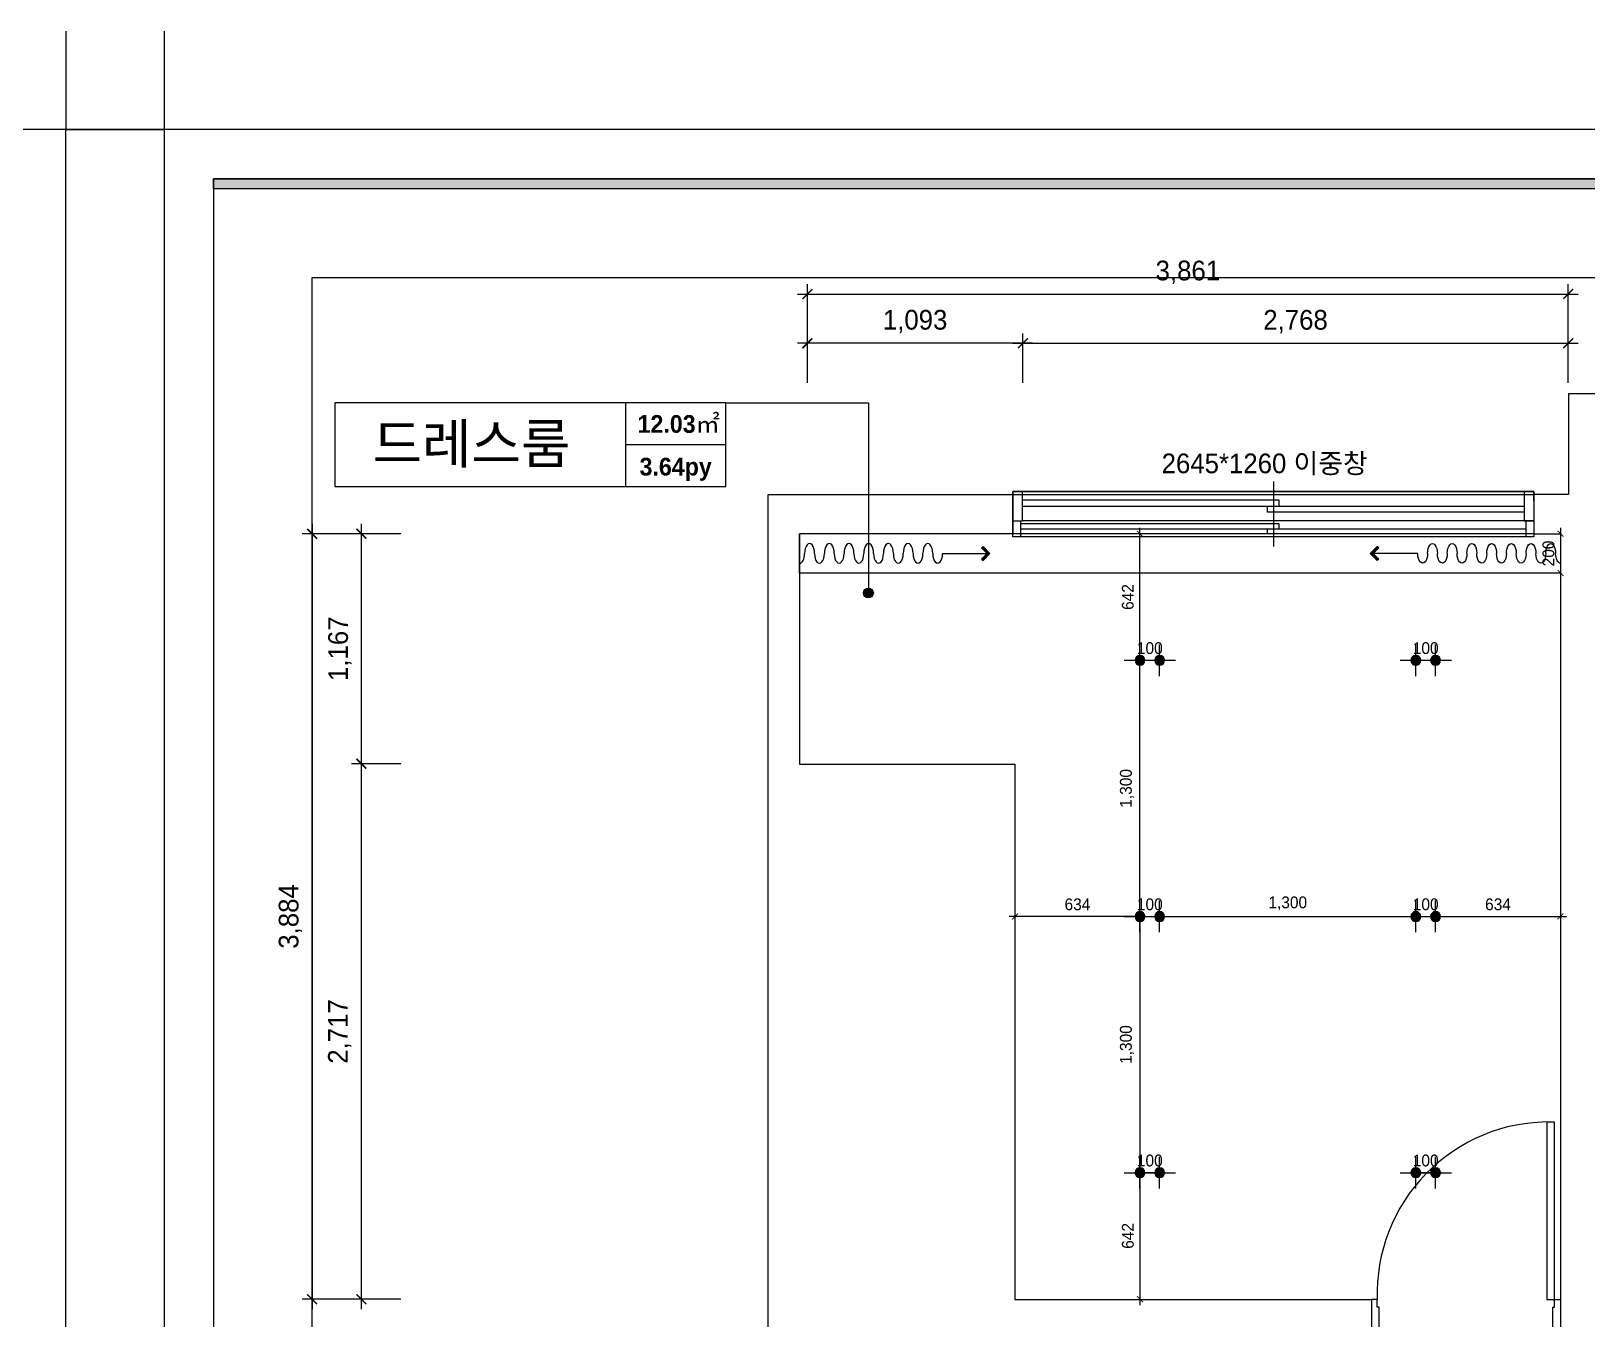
# Model space of a CAD drawing. Header units: inches. Extents: x 262342 to 305842, y 10210 to 38486.
# Drawn here: x 283666 to 291561, y 31951 to 38486 of the extents above; entities that cross this region are included whole.
import ezdxf
from ezdxf.enums import TextEntityAlignment as Align

# ---------------------------------------------------------------- set-up
doc = ezdxf.new("R2010")
doc.units = ezdxf.units.IN
doc.header["$LTSCALE"] = 50
doc.header["$MEASUREMENT"] = 0
for name, color, linetype in [('0-ELC TEXT', 7, 'Continuous'), ('01. F-소품', 3, 'Continuous'), ('03-TEXT', 3, 'Continuous'), ('07-DIM', 5, 'Continuous'), ('07-DIM WAL', 5, 'Continuous'), ('2CONTINUOUS', 2, 'Continuous'), ('C-WIN', 4, 'Continuous'), ('CO-DO-FR', 7, 'Continuous'), ('CO-DOOR', 8, 'Continuous'), ('FORM(YOURNAME)-1', 1, 'Continuous'), ('FORM(YOURNAME)-11', 1, 'Continuous'), ('RC-LIGHT', 7, 'Continuous')]:
    doc.layers.add(name, color=color, linetype=linetype)
doc.styles.add('HY 울릉도 L', font='')
doc.styles.add('YOURNAME', font='HY울릉도M.TTF')
doc.styles.add('넥슨고딕', font='NEXONLv1GothicBold.ttf')
doc.styles.add('코레일둥고', font='Korail_Round_Gothic_Medium.ttf')
doc.styles.get('HY 울릉도 L').set_extended_font_data('HY울릉도L')
doc.dimstyles.new('30', dxfattribs={"dimscale": 30, "dimtxt": 2, "dimasz": 1, "dimexe": 1, "dimexo": 1, "dimgap": 1, "dimtad": 1, "dimdec": 0, "dimrnd": 0.05, "dimdsep": 46, "dimlunit": 6, "dimtxsty": 'HY 울릉도 L', "dimblk": 'ARCHTICK', "dimcen": 2.5, "dimdle": 1, "dimclrd": 133, "dimclre": 133, "dimclrt": 30, "dimadec": 0, "dimazin": 0, "dimtfac": 1, "dimtdec": 0, "dimtix": 1, "dimtmove": 2, "dimatfit": 3, "dimldrblk": 'ARCHTICK', "dimfxl": 1, "dimlwd": -1, "dimlwe": -1, "dimarcsym": 0})
doc.dimstyles.new('50', dxfattribs={"dimscale": 50, "dimtxt": 2, "dimasz": 1, "dimexe": 1, "dimexo": 1, "dimgap": 1, "dimtad": 1, "dimdec": 0, "dimrnd": 0.05, "dimdsep": 46, "dimlunit": 6, "dimtxsty": 'HY 울릉도 L', "dimblk": 'ARCHTICK', "dimcen": 2.5, "dimdle": 1, "dimclrd": 133, "dimclre": 133, "dimclrt": 30, "dimadec": 0, "dimazin": 0, "dimtfac": 1, "dimtdec": 0, "dimtix": 1, "dimtmove": 2, "dimatfit": 3, "dimldrblk": 'ARCHTICK', "dimfxl": 1, "dimlwd": -1, "dimlwe": -1, "dimarcsym": 0})

# ---------------------------------------------------------------- blocks, each defined once
blk = doc.blocks.new('FORM-ELEVATION')
at = {"layer": 'FORM(YOURNAME)-11'}
h = blk.add_hatch(color=256, dxfattribs=at)
h.dxf.hatch_style = 1
h.paths.add_polyline_path([(-10309, 35708), (71691, 35708), (71691, 35508), (-10309, 35508)])
h.paths.add_polyline_path([(-10309, -21492), (71691, -21492), (71691, -21692), (-10309, -21692)])
at = {"layer": 'Defpoints', "color": 1}
for points in [[(-11309, 38708), (-11309, 36708), (-13309, 36708)], [(72691, 38708), (72691, 36708), (74691, 36708)]]:
    blk.add_lwpolyline(points, dxfattribs=at)
at = {"layer": 'Defpoints', "color": 158}
for points in [[(-10309, -21692), (71691, -21692), (71691, 35708), (-10309, 35708)], [(-8309, 33708), (61071, 33708), (61071, -19692), (-8309, -19692)]]:
    blk.add_lwpolyline(points, close=True, dxfattribs=at)
at = {"layer": 'FORM(YOURNAME)-11', "color": 250}
blk.add_lwpolyline([(-11309, -22692), (72691, -22692), (72691, 36708), (-11309, 36708)], close=True, dxfattribs=at)
at = {"layer": 'FORM(YOURNAME)-11'}
blk.add_lwpolyline([(-10309, 35708), (71691, 35708), (71691, 35508), (-10309, 35508)], close=True, dxfattribs=at)
at = {"layer": 'FORM(YOURNAME)-11', "color": 3, "style": 'YOURNAME'}
for tag, height, p in [('1', 450, (71041, -1219)), ('2', 450, (71041, -1863)), ('3', 450, (71041, -3150)), ('4', 450, (71041, -5081)), ('5', 515, (71041, -7398)), ('6', 515, (71041, -9650)), ('7', 515, (71041, -11903)), ('8', 515, (71041, -14155)), ('9', 515, (71041, -16408)), ('10', 515, (66791, -18596)), ('11', 515, (71041, -18660)), ('12', 515, (66791, -20848)), ('13', 515, (71041, -20848))]:
    blk.add_attdef(tag, text='', height=height, dxfattribs=at).set_placement(p, align=Align.MIDDLE_RIGHT)
blk = doc.blocks.new('_ArchTick')
at = {"color": 0, "linetype": 'ByBlock', "const_width": 0.15}
blk.add_lwpolyline([(-0.5, -0.5), (0.5, 0.5)], dxfattribs=at)
blk = doc.blocks.new('*D1201')
at = {"layer": '07-DIM', "color": 133}
for p, q in [((287605, 36702), (287605, 37202)), ((291466, 36702), (291466, 37202)), ((287555, 37152), (291516, 37152))]:
    blk.add_line(p, q, dxfattribs=at)
at = {"layer": 'Defpoints', "color": 0}
for p in [(291466, 37152), (287605, 36652), (291466, 36652)]:
    blk.add_point(p, dxfattribs=at)
at = {"layer": '07-DIM', "color": 133, "xscale": 50, "yscale": 50, "zscale": 50, "rotation": 180}
blk.add_blockref('_ArchTick', (287605, 37152), dxfattribs=at)
at = {"layer": '07-DIM', "color": 133, "xscale": 50, "yscale": 50, "zscale": 50}
blk.add_blockref('_ArchTick', (291466, 37152), dxfattribs=at)
at = {"layer": '07-DIM', "color": 30, "insert": (289535.5, 37262), "char_height": 100, "attachment_point": 5, "style": 'HY 울릉도 L'}
blk.add_mtext('3,861', dxfattribs=at)
blk = doc.blocks.new('*D1202')
at = {"layer": '07-DIM', "color": 133}
for p, q in [((287605, 36702), (287605, 36952)), ((288698, 36702), (288698, 36952)), ((288748, 36902), (287555, 36902))]:
    blk.add_line(p, q, dxfattribs=at)
at = {"layer": 'Defpoints', "color": 0}
for p in [(287605, 36902), (287605, 36652), (288698, 36652)]:
    blk.add_point(p, dxfattribs=at)
at = {"layer": '07-DIM', "color": 133, "xscale": 50, "yscale": 50, "zscale": 50, "rotation": 180}
blk.add_blockref('_ArchTick', (287605, 36902), dxfattribs=at)
at = {"layer": '07-DIM', "color": 133, "xscale": 50, "yscale": 50, "zscale": 50}
blk.add_blockref('_ArchTick', (288698, 36902), dxfattribs=at)
at = {"layer": '07-DIM', "color": 30, "insert": (288151.5, 37012), "char_height": 100, "attachment_point": 5, "style": 'HY 울릉도 L'}
blk.add_mtext('1,093', dxfattribs=at)
blk = doc.blocks.new('*D1203')
at = {"layer": '07-DIM', "color": 133}
for p, q in [((288698, 36702), (288698, 36952)), ((291466, 36702), (291466, 36952)), ((288648, 36902), (291516, 36902))]:
    blk.add_line(p, q, dxfattribs=at)
at = {"layer": 'Defpoints', "color": 0}
for p in [(291466, 36902), (288698, 36652), (291466, 36652)]:
    blk.add_point(p, dxfattribs=at)
at = {"layer": '07-DIM', "color": 133, "xscale": 50, "yscale": 50, "zscale": 50, "rotation": 180}
blk.add_blockref('_ArchTick', (288698, 36902), dxfattribs=at)
at = {"layer": '07-DIM', "color": 133, "xscale": 50, "yscale": 50, "zscale": 50}
blk.add_blockref('_ArchTick', (291466, 36902), dxfattribs=at)
at = {"layer": '07-DIM', "color": 30, "insert": (290082, 37011.9), "char_height": 100, "attachment_point": 5, "style": 'HY 울릉도 L'}
blk.add_mtext('2,768', dxfattribs=at)
blk = doc.blocks.new('*D1220')
at = {"layer": '07-DIM', "color": 133}
for p, q in [((285541.5, 35935.5), (285041.5, 35935.5)), ((285091.5, 35985.5), (285091.5, 32001.5)), ((285541.5, 32051.5), (285041.5, 32051.5))]:
    blk.add_line(p, q, dxfattribs=at)
at = {"layer": 'Defpoints', "color": 0}
for p in [(285591.5, 35935.5), (285091.5, 32051.5), (285591.5, 32051.5)]:
    blk.add_point(p, dxfattribs=at)
at = {"layer": '07-DIM', "color": 133, "xscale": 50, "yscale": 50, "zscale": 50}
for p, rotation in [((285091.5, 35935.5), 90), ((285091.5, 32051.5), 270)]:
    blk.add_blockref('_ArchTick', p, dxfattribs=dict(at, rotation=rotation))
at = {"layer": '07-DIM', "color": 30, "insert": (284981.5, 33993.5), "char_height": 100, "attachment_point": 5, "rotation": 90, "style": 'HY 울릉도 L'}
blk.add_mtext('3,884', dxfattribs=at)
blk = doc.blocks.new('*D1221')
at = {"layer": '07-DIM', "color": 133}
for p, q in [((285341.5, 32001.5), (285341.5, 34818.5)), ((285541.5, 34768.5), (285291.5, 34768.5)), ((285541.5, 32051.5), (285291.5, 32051.5))]:
    blk.add_line(p, q, dxfattribs=at)
at = {"layer": 'Defpoints', "color": 0}
for p in [(285341.5, 34768.5), (285591.5, 34768.5), (285591.5, 32051.5)]:
    blk.add_point(p, dxfattribs=at)
at = {"layer": '07-DIM', "color": 133, "xscale": 50, "yscale": 50, "zscale": 50}
for p, rotation in [((285341.5, 34768.5), 90), ((285341.5, 32051.5), 270)]:
    blk.add_blockref('_ArchTick', p, dxfattribs=dict(at, rotation=rotation))
at = {"layer": '07-DIM', "color": 30, "insert": (285231.6, 33410), "char_height": 100, "attachment_point": 5, "rotation": 90, "style": 'HY 울릉도 L'}
blk.add_mtext('2,717', dxfattribs=at)
blk = doc.blocks.new('*D1222')
at = {"layer": '07-DIM', "color": 133}
for p, q in [((285541.5, 35935.5), (285291.5, 35935.5)), ((285341.5, 34718.5), (285341.5, 35985.5)), ((285541.5, 34768.5), (285291.5, 34768.5))]:
    blk.add_line(p, q, dxfattribs=at)
at = {"layer": 'Defpoints', "color": 0}
for p in [(285341.5, 35935.5), (285591.5, 35935.5), (285591.5, 34768.5)]:
    blk.add_point(p, dxfattribs=at)
at = {"layer": '07-DIM', "color": 133, "xscale": 50, "yscale": 50, "zscale": 50}
for p, rotation in [((285341.5, 35935.5), 90), ((285341.5, 34768.5), 270)]:
    blk.add_blockref('_ArchTick', p, dxfattribs=dict(at, rotation=rotation))
at = {"layer": '07-DIM', "color": 30, "insert": (285232.7, 35352), "char_height": 100, "attachment_point": 5, "rotation": 90, "style": 'HY 울릉도 L'}
blk.add_mtext('1,167', dxfattribs=at)
blk = doc.blocks.new('vudausseh')
at = {"layer": '2CONTINUOUS'}
for points in [[(269792, 36135.5), (269792, 35935.5), (269927, 35935.5), (269927, 31850.5), (270167, 31850.5), (270167, 36445.5), (270885, 36445.5), (270885, 36645.5), (269967, 36645.5), (269967, 36135.5), (269792, 36135.5)], [(265905, 31521.3), (265905, 36135.5), (267147, 36135.5), (267147, 35935.5), (266064, 35935.5), (266064, 34766.5), (267158, 34766.5), (267158, 32050.5), (268967, 32050.5), (268967, 31850.5), (268467, 31850.5), (268467, 30592), (268862, 30592), (268862, 30392), (268367, 30392), (268367, 31850.5), (268367, 31883.3), (266062, 31883.3), (266062, 31521.3)]]:
    blk.add_lwpolyline(points, dxfattribs=at)
at = {"layer": 'C-WIN'}
for p, q in [((268469.5, 36200.5), (268469.5, 35870.5)), ((269742, 36150.5), (267197, 36150.5)), ((269742, 36000.5), (267197, 36000.5)), ((269792, 36000.5), (267197, 36000.5)), ((269752, 35920.5), (267187, 35920.5))]:
    blk.add_line(p, q, dxfattribs=at)
for points in [[(269792, 35920.5), (267147, 35920.5), (267147, 36150.5), (269792, 36150.5)], [(267147, 36135.5), (269792, 36135.5), (269792, 35935.5), (267147, 35935.5)]]:
    blk.add_lwpolyline(points, close=True, dxfattribs=at)
for points in [[(267147, 36000.5), (267197, 36000.5), (267197, 36150.5), (267147, 36150.5), (267147, 36100.5)], [(267197, 36075.5), (268499.5, 36075.5), (268499.5, 36105.5), (267197, 36105.5)], [(269792, 36100.5), (269792, 36150.5), (269742, 36150.5), (269742, 36000.5), (269792, 36000.5)], [(269742, 36045.5), (268439.5, 36045.5), (268439.5, 36075.5), (269742, 36075.5)], [(267187, 36000.5), (267187, 35920.5), (267147, 35920.5)], [(267187, 35960.5), (268499.5, 35960.5), (268499.5, 35985.5), (267187, 35985.5)], [(269752, 35935.5), (268439.5, 35935.5), (268439.5, 35960.5), (269752, 35960.5)], [(269792, 35920.5), (269752, 35920.5), (269752, 36000.5)]]:
    blk.add_lwpolyline(points, dxfattribs=at)
at = {"layer": 'CO-DO-FR'}
for points in [[(268967, 32050.5), (268967, 31850.5), (268997, 31850.5), (268997, 31890.5), (269007, 31890.5), (269007, 32010.5), (268997, 32010.5), (268997, 32050.5), (268967, 32050.5)], [(269927, 32050.5), (269927, 31850.5), (269897, 31850.5), (269897, 31890.5), (269887, 31890.5), (269887, 32010.5), (269897, 32010.5), (269897, 32050.5), (269927, 32050.5)]]:
    blk.add_lwpolyline(points, close=True, dxfattribs=at)
at = {"layer": 'CO-DOOR'}
blk.add_lwpolyline([(269857, 32950.5), (269857, 32050.5), (269897, 32050.5), (269897, 32950.5)], close=True, dxfattribs=at)
blk.add_arc((269867, 32080.1), 870.5, 89.34179, 181.9457, dxfattribs=at)
at = {"layer": '0-ELC TEXT', "style": '코레일둥고'}
blk.add_text('2645*1260 이중창', height=100, dxfattribs=at).set_placement((267902.5, 36242.5))
blk = doc.blocks.new('VJSWJDEH')
blk.add_blockref('vudausseh', (21500, 0))
blk = doc.blocks.new('FFSFDF')
at = {"layer": '01. F-소품'}
blk.add_hatch(color=8, dxfattribs=at).paths.add_polyline_path([(1567672.9, 1746751.1), (1567679.9, 1746744.1), (1567715.3, 1746779.4), (1567679.9, 1746814.8), (1567672.9, 1746807.7), (1567701.2, 1746779.4)])
at = {"layer": '01. F-소품', "color": 8}
for p, q in [((1567474.8, 1746779.4), (1567701.2, 1746779.4)), ((1567672.9, 1746807.7), (1567679.9, 1746814.8)), ((1567672.9, 1746751.1), (1567679.9, 1746744.1))]:
    blk.add_line(p, q, dxfattribs=at)
for points in [[(1567672.9, 1746807.7), (1567701.2, 1746779.4), (1567672.9, 1746751.1)], [(1567679.9, 1746814.8), (1567715.3, 1746779.4), (1567679.9, 1746744.1)]]:
    blk.add_lwpolyline(points, dxfattribs=at)
for centre, start_param, end_param in [((1566749.8, 1746779.4), 6.283185, 7.853982), ((1566799.8, 1746779.4), 1.570796, 4.712389), ((1566849.8, 1746779.4), 4.712389, 7.853982), ((1566899.8, 1746779.4), 1.570796, 4.712389), ((1566949.8, 1746779.4), 4.712389, 7.853982), ((1566999.8, 1746779.4), 1.570796, 4.712389), ((1567049.8, 1746779.4), 4.712389, 7.853982), ((1567099.8, 1746779.4), 1.570796, 4.712389), ((1567149.8, 1746779.4), 4.712389, 7.853982), ((1567199.8, 1746779.4), 1.570796, 4.712389), ((1567249.8, 1746779.4), 4.712389, 7.853982), ((1567299.8, 1746779.4), 1.570796, 4.712389), ((1567349.8, 1746779.4), 4.712389, 7.853982), ((1567399.8, 1746779.4), 1.570796, 4.712389), ((1567449.8, 1746779.4), 4.712389, 7.853982)]:
    blk.add_ellipse(centre, major_axis=(0, -50), ratio=0.5, start_param=start_param, end_param=end_param, dxfattribs=at)
blk = doc.blocks.new('1')
at = {"linetype": 'Continuous'}
h = blk.add_hatch(color=4, dxfattribs=at)
h.dxf.hatch_style = 1
edge = h.paths.add_edge_path()
edge.add_arc((11539653, -14273504), 37.5, 0, 360)
at = {"color": 1, "linetype": 'Continuous'}
for p, q in [((11539653, -14273637), (11539653, -14273370)), ((11539520, -14273504), (11539787, -14273504))]:
    blk.add_line(p, q, dxfattribs=at)
at = {"color": 4, "linetype": 'Continuous'}
for radius in [41.5, 37.5]:
    blk.add_circle((11539653, -14273504), radius, dxfattribs=at)
blk = doc.blocks.new('*D1299')
at = {"layer": '07-DIM WAL', "color": 133}
for p, q in [((289262.5, 33993.5), (289422.5, 33993.5)), ((289292.5, 34023.5), (289292.5, 34023.5)), ((289392.5, 33963.5), (289392.5, 33963.5))]:
    blk.add_line(p, q, dxfattribs=at)
at = {"layer": 'Defpoints', "color": 0}
for p in [(289292.5, 33993.5), (289392.5, 33993.5), (289392.5, 33993.5)]:
    blk.add_point(p, dxfattribs=at)
at = {"layer": '07-DIM WAL', "color": 133, "xscale": 30, "yscale": 30, "zscale": 30}
blk.add_blockref('_ArchTick', (289292.5, 33993.5), dxfattribs=at)
at = {"layer": '07-DIM WAL', "color": 133, "xscale": 30, "yscale": 30, "zscale": 30, "rotation": 180}
blk.add_blockref('_ArchTick', (289392.5, 33993.5), dxfattribs=at)
at = {"layer": '07-DIM WAL', "color": 30, "insert": (289342.5, 34054.8), "char_height": 60, "attachment_point": 5, "style": 'HY 울릉도 L'}
blk.add_mtext('100', dxfattribs=at)
blk = doc.blocks.new('*D1300')
at = {"layer": '07-DIM WAL', "color": 133}
for p, q in [((290662.5, 33993.5), (290822.5, 33993.5)), ((290692.5, 34023.5), (290692.5, 34023.5)), ((290792.5, 33963.5), (290792.5, 33963.5))]:
    blk.add_line(p, q, dxfattribs=at)
at = {"layer": 'Defpoints', "color": 0}
for p in [(290692.5, 33993.5), (290792.5, 33993.5), (290792.5, 33993.5)]:
    blk.add_point(p, dxfattribs=at)
at = {"layer": '07-DIM WAL', "color": 133, "xscale": 30, "yscale": 30, "zscale": 30}
blk.add_blockref('_ArchTick', (290692.5, 33993.5), dxfattribs=at)
at = {"layer": '07-DIM WAL', "color": 133, "xscale": 30, "yscale": 30, "zscale": 30, "rotation": 180}
blk.add_blockref('_ArchTick', (290792.5, 33993.5), dxfattribs=at)
at = {"layer": '07-DIM WAL', "color": 30, "insert": (290742.5, 34054.8), "char_height": 60, "attachment_point": 5, "style": 'HY 울릉도 L'}
blk.add_mtext('100', dxfattribs=at)
blk = doc.blocks.new('*D1301')
at = {"layer": '07-DIM WAL', "color": 133}
for p, q in [((289262.5, 32693.5), (289422.5, 32693.5)), ((289292.5, 32723.5), (289292.5, 32723.5)), ((289392.5, 32663.5), (289392.5, 32663.5))]:
    blk.add_line(p, q, dxfattribs=at)
at = {"layer": 'Defpoints', "color": 0}
for p in [(289292.5, 32693.5), (289392.5, 32693.5), (289392.5, 32693.5)]:
    blk.add_point(p, dxfattribs=at)
at = {"layer": '07-DIM WAL', "color": 133, "xscale": 30, "yscale": 30, "zscale": 30}
blk.add_blockref('_ArchTick', (289292.5, 32693.5), dxfattribs=at)
at = {"layer": '07-DIM WAL', "color": 133, "xscale": 30, "yscale": 30, "zscale": 30, "rotation": 180}
blk.add_blockref('_ArchTick', (289392.5, 32693.5), dxfattribs=at)
at = {"layer": '07-DIM WAL', "color": 30, "insert": (289342.5, 32754.8), "char_height": 60, "attachment_point": 5, "style": 'HY 울릉도 L'}
blk.add_mtext('100', dxfattribs=at)
blk = doc.blocks.new('*D1302')
at = {"layer": '07-DIM WAL', "color": 133}
for p, q in [((290662.5, 32693.5), (290822.5, 32693.5)), ((290692.5, 32723.5), (290692.5, 32723.5)), ((290792.5, 32663.5), (290792.5, 32663.5))]:
    blk.add_line(p, q, dxfattribs=at)
at = {"layer": 'Defpoints', "color": 0}
for p in [(290692.5, 32693.5), (290792.5, 32693.5), (290792.5, 32693.5)]:
    blk.add_point(p, dxfattribs=at)
at = {"layer": '07-DIM WAL', "color": 133, "xscale": 30, "yscale": 30, "zscale": 30}
blk.add_blockref('_ArchTick', (290692.5, 32693.5), dxfattribs=at)
at = {"layer": '07-DIM WAL', "color": 133, "xscale": 30, "yscale": 30, "zscale": 30, "rotation": 180}
blk.add_blockref('_ArchTick', (290792.5, 32693.5), dxfattribs=at)
at = {"layer": '07-DIM WAL', "color": 30, "insert": (290742.5, 32754.8), "char_height": 60, "attachment_point": 5, "style": 'HY 울릉도 L'}
blk.add_mtext('100', dxfattribs=at)
blk = doc.blocks.new('*D1303')
at = {"layer": '07-DIM WAL', "color": 133}
for p, q in [((289262.5, 35293.5), (289422.5, 35293.5)), ((289292.5, 35323.5), (289292.5, 35323.5)), ((289392.5, 35263.5), (289392.5, 35263.5))]:
    blk.add_line(p, q, dxfattribs=at)
at = {"layer": 'Defpoints', "color": 0}
for p in [(289292.5, 35293.5), (289392.5, 35293.5), (289392.5, 35293.5)]:
    blk.add_point(p, dxfattribs=at)
at = {"layer": '07-DIM WAL', "color": 133, "xscale": 30, "yscale": 30, "zscale": 30}
blk.add_blockref('_ArchTick', (289292.5, 35293.5), dxfattribs=at)
at = {"layer": '07-DIM WAL', "color": 133, "xscale": 30, "yscale": 30, "zscale": 30, "rotation": 180}
blk.add_blockref('_ArchTick', (289392.5, 35293.5), dxfattribs=at)
at = {"layer": '07-DIM WAL', "color": 30, "insert": (289342.5, 35354.8), "char_height": 60, "attachment_point": 5, "style": 'HY 울릉도 L'}
blk.add_mtext('100', dxfattribs=at)
blk = doc.blocks.new('*D1304')
at = {"layer": '07-DIM WAL', "color": 133}
for p, q in [((290662.5, 35293.5), (290822.5, 35293.5)), ((290692.5, 35323.5), (290692.5, 35323.5)), ((290792.5, 35263.5), (290792.5, 35263.5))]:
    blk.add_line(p, q, dxfattribs=at)
at = {"layer": 'Defpoints', "color": 0}
for p in [(290692.5, 35293.5), (290792.5, 35293.5), (290792.5, 35293.5)]:
    blk.add_point(p, dxfattribs=at)
at = {"layer": '07-DIM WAL', "color": 133, "xscale": 30, "yscale": 30, "zscale": 30}
blk.add_blockref('_ArchTick', (290692.5, 35293.5), dxfattribs=at)
at = {"layer": '07-DIM WAL', "color": 133, "xscale": 30, "yscale": 30, "zscale": 30, "rotation": 180}
blk.add_blockref('_ArchTick', (290792.5, 35293.5), dxfattribs=at)
at = {"layer": '07-DIM WAL', "color": 30, "insert": (290742.5, 35354.8), "char_height": 60, "attachment_point": 5, "style": 'HY 울릉도 L'}
blk.add_mtext('100', dxfattribs=at)
blk = doc.blocks.new('*D1305')
at = {"layer": '07-DIM WAL', "color": 133}
for p, q in [((289262.5, 35935.5), (289262.5, 35935.5)), ((289292.5, 35263.5), (289292.5, 35965.5)), ((289262.5, 35293.5), (289262.5, 35293.5))]:
    blk.add_line(p, q, dxfattribs=at)
at = {"layer": 'Defpoints', "color": 0}
for p in [(289292.5, 35935.5), (289292.5, 35935.5), (289292.5, 35293.5)]:
    blk.add_point(p, dxfattribs=at)
at = {"layer": '07-DIM WAL', "color": 133, "xscale": 30, "yscale": 30, "zscale": 30}
for p, rotation in [((289292.5, 35935.5), 90), ((289292.5, 35293.5), 270)]:
    blk.add_blockref('_ArchTick', p, dxfattribs=dict(at, rotation=rotation))
at = {"layer": '07-DIM WAL', "color": 30, "insert": (289231.2, 35614.5), "char_height": 60, "attachment_point": 5, "rotation": 90, "style": 'HY 울릉도 L'}
blk.add_mtext('642', dxfattribs=at)
blk = doc.blocks.new('*D1306')
at = {"layer": '07-DIM WAL', "color": 133}
for p, q in [((291427, 35965.5), (291427, 35705.5)), ((291457, 35935.5), (291457, 35935.5)), ((291457, 35735.5), (291457, 35735.5))]:
    blk.add_line(p, q, dxfattribs=at)
at = {"layer": 'Defpoints', "color": 0}
for p in [(291427, 35935.5), (291427, 35735.5), (291427, 35735.5)]:
    blk.add_point(p, dxfattribs=at)
at = {"layer": '07-DIM WAL', "color": 133, "xscale": 30, "yscale": 30, "zscale": 30}
for p, rotation in [((291427, 35935.5), 270), ((291427, 35735.5), 90)]:
    blk.add_blockref('_ArchTick', p, dxfattribs=dict(at, rotation=rotation))
at = {"layer": '07-DIM WAL', "color": 30, "insert": (291365.7, 35835.5), "char_height": 60, "attachment_point": 5, "rotation": 90, "style": 'HY 울릉도 L'}
blk.add_mtext('200', dxfattribs=at)
blk = doc.blocks.new('*D1307')
at = {"layer": '07-DIM WAL', "color": 133}
for p, q in [((289262.5, 35293.5), (289262.5, 35293.5)), ((289292.5, 33963.5), (289292.5, 35323.5)), ((289262.5, 33993.5), (289262.5, 33993.5))]:
    blk.add_line(p, q, dxfattribs=at)
at = {"layer": 'Defpoints', "color": 0}
for p in [(289292.5, 35293.5), (289292.5, 35293.5), (289292.5, 33993.5)]:
    blk.add_point(p, dxfattribs=at)
at = {"layer": '07-DIM WAL', "color": 133, "xscale": 30, "yscale": 30, "zscale": 30}
for p, rotation in [((289292.5, 35293.5), 90), ((289292.5, 33993.5), 270)]:
    blk.add_blockref('_ArchTick', p, dxfattribs=dict(at, rotation=rotation))
at = {"layer": '07-DIM WAL', "color": 30, "insert": (289226.5, 34643.5), "char_height": 60, "attachment_point": 5, "rotation": 90, "style": 'HY 울릉도 L'}
blk.add_mtext('1,300', dxfattribs=at)
blk = doc.blocks.new('*D1308')
at = {"layer": '07-DIM WAL', "color": 133}
for p, q in [((289262.5, 33993.5), (289262.5, 33993.5)), ((289292.5, 34023.5), (289292.5, 32663.5)), ((289262.5, 32693.5), (289262.5, 32693.5))]:
    blk.add_line(p, q, dxfattribs=at)
at = {"layer": 'Defpoints', "color": 0}
for p in [(289292.5, 33993.5), (289292.5, 32693.5), (289292.5, 32693.5)]:
    blk.add_point(p, dxfattribs=at)
at = {"layer": '07-DIM WAL', "color": 133, "xscale": 30, "yscale": 30, "zscale": 30}
for p, rotation in [((289292.5, 33993.5), 90), ((289292.5, 32693.5), 270)]:
    blk.add_blockref('_ArchTick', p, dxfattribs=dict(at, rotation=rotation))
at = {"layer": '07-DIM WAL', "color": 30, "insert": (289226.5, 33343.5), "char_height": 60, "attachment_point": 5, "rotation": 90, "style": 'HY 울릉도 L'}
blk.add_mtext('1,300', dxfattribs=at)
blk = doc.blocks.new('*D1309')
at = {"layer": '07-DIM WAL', "color": 133}
for p, q in [((289322.5, 33993.5), (288628.5, 33993.5)), ((288658.5, 34023.5), (288658.5, 34023.5)), ((289292.5, 34023.5), (289292.5, 34023.5))]:
    blk.add_line(p, q, dxfattribs=at)
at = {"layer": 'Defpoints', "color": 0}
for p in [(288658.5, 33993.5), (288658.5, 33993.5), (289292.5, 33993.5)]:
    blk.add_point(p, dxfattribs=at)
at = {"layer": '07-DIM WAL', "color": 133, "xscale": 30, "yscale": 30, "zscale": 30, "rotation": 180}
blk.add_blockref('_ArchTick', (288658.5, 33993.5), dxfattribs=at)
at = {"layer": '07-DIM WAL', "color": 133, "xscale": 30, "yscale": 30, "zscale": 30}
blk.add_blockref('_ArchTick', (289292.5, 33993.5), dxfattribs=at)
at = {"layer": '07-DIM WAL', "color": 30, "insert": (288975.5, 34054.8), "char_height": 60, "attachment_point": 5, "style": 'HY 울릉도 L'}
blk.add_mtext('634', dxfattribs=at)
blk = doc.blocks.new('*D1310')
at = {"layer": '07-DIM WAL', "color": 133}
for p, q in [((289362.5, 33993.5), (290722.5, 33993.5)), ((289392.5, 34023.5), (289392.5, 34023.5)), ((290692.5, 34023.5), (290692.5, 34023.5))]:
    blk.add_line(p, q, dxfattribs=at)
at = {"layer": 'Defpoints', "color": 0}
for p in [(289392.5, 33993.5), (290692.5, 33993.5), (290692.5, 33993.5)]:
    blk.add_point(p, dxfattribs=at)
at = {"layer": '07-DIM WAL', "color": 133, "xscale": 30, "yscale": 30, "zscale": 30, "rotation": 180}
blk.add_blockref('_ArchTick', (289392.5, 33993.5), dxfattribs=at)
at = {"layer": '07-DIM WAL', "color": 133, "xscale": 30, "yscale": 30, "zscale": 30}
blk.add_blockref('_ArchTick', (290692.5, 33993.5), dxfattribs=at)
at = {"layer": '07-DIM WAL', "color": 30, "insert": (290042.5, 34059.5), "char_height": 60, "attachment_point": 5, "style": 'HY 울릉도 L'}
blk.add_mtext('1,300', dxfattribs=at)
blk = doc.blocks.new('*D1311')
at = {"layer": '07-DIM WAL', "color": 133}
for p, q in [((290762.5, 33993.5), (291456.5, 33993.5)), ((290792.5, 34023.5), (290792.5, 34023.5)), ((291426.5, 34023.5), (291426.5, 34023.5))]:
    blk.add_line(p, q, dxfattribs=at)
at = {"layer": 'Defpoints', "color": 0}
for p in [(290792.5, 33993.5), (291426.5, 33993.5), (291426.5, 33993.5)]:
    blk.add_point(p, dxfattribs=at)
at = {"layer": '07-DIM WAL', "color": 133, "xscale": 30, "yscale": 30, "zscale": 30, "rotation": 180}
blk.add_blockref('_ArchTick', (290792.5, 33993.5), dxfattribs=at)
at = {"layer": '07-DIM WAL', "color": 133, "xscale": 30, "yscale": 30, "zscale": 30}
blk.add_blockref('_ArchTick', (291426.5, 33993.5), dxfattribs=at)
at = {"layer": '07-DIM WAL', "color": 30, "insert": (291109.5, 34054.8), "char_height": 60, "attachment_point": 5, "style": 'HY 울릉도 L'}
blk.add_mtext('634', dxfattribs=at)
blk = doc.blocks.new('*D1312')
at = {"layer": '07-DIM WAL', "color": 133}
for p, q in [((289262.5, 32693.5), (289262.5, 32693.5)), ((289292.5, 32723.5), (289292.5, 32021.5)), ((289262.5, 32051.5), (289262.5, 32051.5))]:
    blk.add_line(p, q, dxfattribs=at)
at = {"layer": 'Defpoints', "color": 0}
for p in [(289292.5, 32693.5), (289292.5, 32051.5), (289292.5, 32051.5)]:
    blk.add_point(p, dxfattribs=at)
at = {"layer": '07-DIM WAL', "color": 133, "xscale": 30, "yscale": 30, "zscale": 30}
for p, rotation in [((289292.5, 32693.5), 90), ((289292.5, 32051.5), 270)]:
    blk.add_blockref('_ArchTick', p, dxfattribs=dict(at, rotation=rotation))
at = {"layer": '07-DIM WAL', "color": 30, "insert": (289231.2, 32372.5), "char_height": 60, "attachment_point": 5, "rotation": 90, "style": 'HY 울릉도 L'}
blk.add_mtext('642', dxfattribs=at)

msp = doc.modelspace()

# ---------------------------------------------------------------- hatches: boundary and pattern name
at = {"layer": '03-TEXT'}
h = msp.add_hatch(color=7, dxfattribs=at)
h.dxf.hatch_style = 1
edge = h.paths.add_edge_path()
edge.add_arc((287914.5, 35635), 25, -180, 180, ccw=False)
h = msp.add_hatch(color=7, dxfattribs=at)
h.dxf.hatch_style = 1
edge = h.paths.add_edge_path()
edge.add_arc((287914.5, 35635), 25, -180, 180, ccw=False)

# ---------------------------------------------------------------- linework, layer by layer
at = {"layer": '03-TEXT', "color": 7}
for p, q in [((286681, 36600.5), (286681, 36176)), ((286681, 36388.3), (287190.6, 36388.3))]:
    msp.add_line(p, q, dxfattribs=at)
msp.add_lwpolyline([(285206.6, 36176), (287190.6, 36176), (287190.6, 36600.5), (285206.6, 36600.5)], close=True, dxfattribs=at)
msp.add_lwpolyline([(287190.6, 36600.5), (287914.5, 36600.5), (287914.5, 35635)], dxfattribs=at)
msp.add_circle((287914.5, 35635), 25, dxfattribs=at)
msp.add_circle((287914.5, 35635), 25, dxfattribs=at)
at = {"layer": 'RC-LIGHT'}
msp.add_lwpolyline([(291427, 35935.5), (291427, 35735.5), (287564, 35735.5), (287564, 35935.5)], dxfattribs=at)

# ---------------------------------------------------------------- block references
msp.add_blockref('VJSWJDEH', (0, 0))
at = {"color": 0}
msp.add_blockref('FFSFDF', (-1279183.8, -1710943.9), dxfattribs=at)
at = {"color": 0, "xscale": -1}
msp.add_blockref('FFSFDF', (1858176.8, -1710943.9), dxfattribs=at)
at = {"layer": 'FORM(YOURNAME)-1', "xscale": 0.2500000000000001, "yscale": 0.2500000000000001, "zscale": 0.2500000000000001}
for p in [(265668.6, 28809), (287168.6, 28809)]:
    msp.add_blockref('FORM-ELEVATION', p, dxfattribs=at)
at = {"layer": 'RC-LIGHT', "xscale": -0.6024096385271789, "yscale": 0.6024096385271789, "zscale": 0.6024096385271789, "rotation": 270}
for p in [(8887788.8, -6916305), (8887888.8, -6916305), (8889188.8, -6916305), (8889288.8, -6916305), (8887788.8, -6917605), (8887888.8, -6917605), (8889188.8, -6917605), (8889288.8, -6917605), (8887788.8, -6918905), (8887888.8, -6918905), (8889188.8, -6918905), (8889288.8, -6918905)]:
    msp.add_blockref('1', p, dxfattribs=at)

# ---------------------------------------------------------------- texts
at = {"layer": '03-TEXT'}
for s, height, style, p in [('12.03㎡', 90, '넥슨고딕', (286951.8, 36447.6)), ('드레스룸', 200, '코레일둥고', (285899.9, 36292.7)), ('3.64py', 90, '넥슨고딕', (286936.4, 36231))]:
    msp.add_text(s, height=height, dxfattribs=dict(at, style=style)).set_placement(p, align=Align.CENTER)

# ---------------------------------------------------------------- dimensions: what is measured, and where the dimension line sits
at = {"layer": '07-DIM'}
for base, p1, p2, picture, middle in [((291466, 37152), (287605, 36652), (291466, 36652), '*D1201', (289535.5, 37262)), ((287605, 36902), (288698, 36652), (287605, 36652), '*D1202', (288151.5, 37012)), ((291466, 36902), (288698, 36652), (291466, 36652), '*D1203', (290082, 37011.9))]:
    dim = msp.add_linear_dim(base=base, p1=p1, p2=p2, dimstyle='50', dxfattribs=at)
    dim.commit()
    dim.dimension.update_dxf_attribs({"geometry": picture, "text_midpoint": middle})
for base, p1, p2, picture, middle in [((285091.5, 32051.5), (285591.5, 35935.5), (285591.5, 32051.5), '*D1220', (284981.5, 33993.5)), ((285341.5, 35935.5), (285591.5, 34768.5), (285591.5, 35935.5), '*D1222', (285232.7, 35352)), ((285341.5, 34768.5), (285591.5, 32051.5), (285591.5, 34768.5), '*D1221', (285231.6, 33410))]:
    dim = msp.add_linear_dim(base=base, p1=p1, p2=p2, angle=90, dimstyle='50', dxfattribs=at)
    dim.commit()
    dim.dimension.update_dxf_attribs({"geometry": picture, "text_midpoint": middle})
at = {"layer": '07-DIM WAL'}
for base, p1, p2, picture, middle in [((289292.5, 35935.5), (289292.5, 35293.5), (289292.5, 35935.5), '*D1305', (289231.2, 35614.5)), ((291427, 35735.5), (291427, 35935.5), (291427, 35735.5), '*D1306', (291365.7, 35835.5)), ((289292.5, 35293.5), (289292.5, 33993.5), (289292.5, 35293.5), '*D1307', (289226.5, 34643.5)), ((289292.5, 32693.5), (289292.5, 33993.5), (289292.5, 32693.5), '*D1308', (289226.5, 33343.5)), ((289292.5, 32051.5), (289292.5, 32693.5), (289292.5, 32051.5), '*D1312', (289231.2, 32372.5))]:
    dim = msp.add_linear_dim(base=base, p1=p1, p2=p2, angle=90, dimstyle='30', dxfattribs=at)
    dim.commit()
    dim.dimension.update_dxf_attribs({"geometry": picture, "text_midpoint": middle})
for base, p1, p2, picture, middle in [((289392.5, 35293.5), (289292.5, 35293.5), (289392.5, 35293.5), '*D1303', (289342.5, 35354.8)), ((290792.5, 35293.5), (290692.5, 35293.5), (290792.5, 35293.5), '*D1304', (290742.5, 35354.8)), ((289392.5, 33993.5), (289292.5, 33993.5), (289392.5, 33993.5), '*D1299', (289342.5, 34054.8)), ((290792.5, 33993.5), (290692.5, 33993.5), (290792.5, 33993.5), '*D1300', (290742.5, 34054.8)), ((289392.5, 32693.5), (289292.5, 32693.5), (289392.5, 32693.5), '*D1301', (289342.5, 32754.8)), ((290792.5, 32693.5), (290692.5, 32693.5), (290792.5, 32693.5), '*D1302', (290742.5, 32754.8))]:
    dim = msp.add_linear_dim(base=base, p1=p1, p2=p2, dimstyle='30', override={"dimtfill": 0}, dxfattribs=at)
    dim.commit()
    dim.dimension.update_dxf_attribs({"geometry": picture, "text_midpoint": middle})
for base, p1, p2, picture, middle in [((288658.5, 33993.5), (289292.5, 33993.5), (288658.5, 33993.5), '*D1309', (288975.5, 34054.8)), ((290692.5, 33993.5), (289392.5, 33993.5), (290692.5, 33993.5), '*D1310', (290042.5, 34059.5)), ((291426.5, 33993.5), (290792.5, 33993.5), (291426.5, 33993.5), '*D1311', (291109.5, 34054.8))]:
    dim = msp.add_linear_dim(base=base, p1=p1, p2=p2, dimstyle='30', dxfattribs=at)
    dim.commit()
    dim.dimension.update_dxf_attribs({"geometry": picture, "text_midpoint": middle})

doc.saveas('drawing.dxf')
